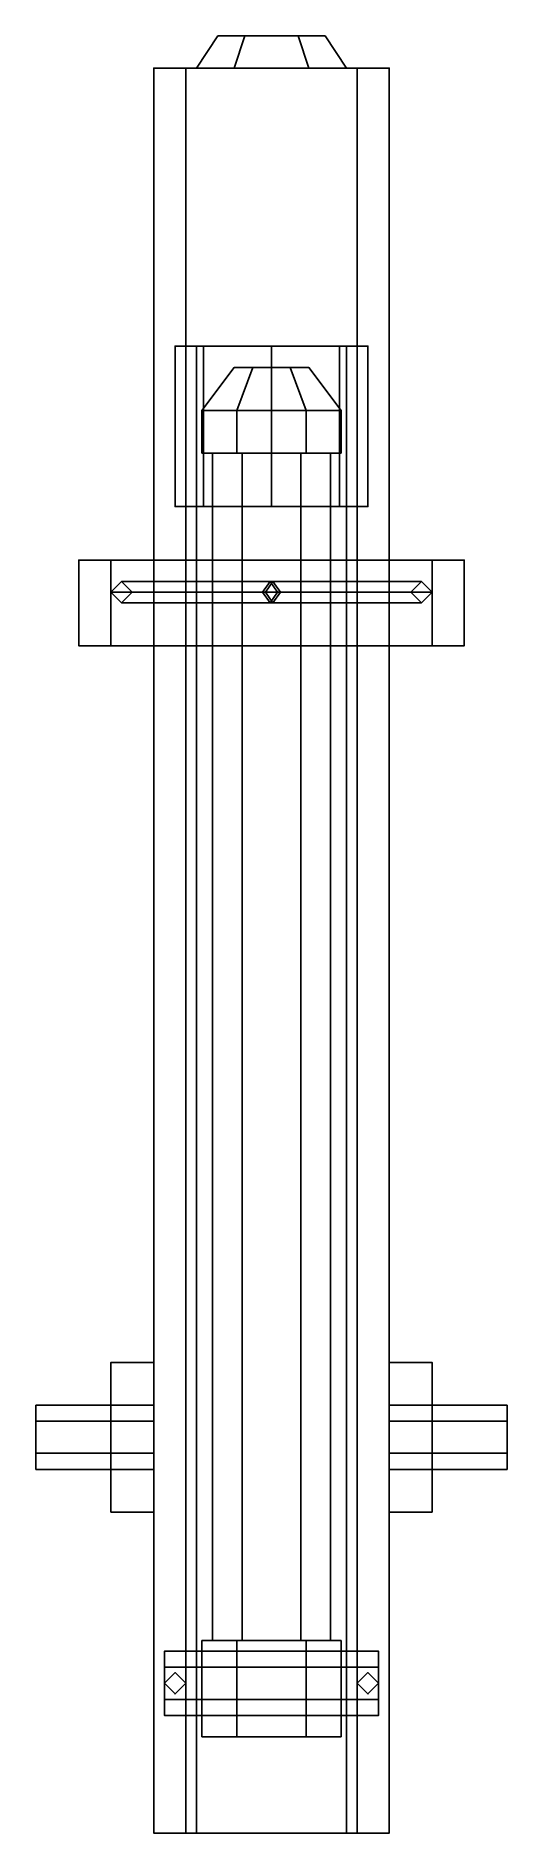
# Model space of a CAD drawing. Extents: x -0.22 to 0.22, y -0.37 to 1.31.
import ezdxf

# ---------------------------------------------------------------- set-up
doc = ezdxf.new("R2010")
doc.units = 0
doc.layers.add('SLEEVE', color=5, linetype='CONTINUOUS')

msp = doc.modelspace()

# ---------------------------------------------------------------- linework, layer by layer
at = {"layer": 'SLEEVE'}
for points in [[(-0.035, 1.28, -0.2506), (-0.07, 1.28, -0.19), (-0.05, 1.31, -0.19), (-0.025, 1.31, -0.2333)], [(-0.07, 1.28, -0.19), (-0.035, 1.28, -0.1294), (-0.025, 1.31, -0.1467), (-0.05, 1.31, -0.19)], [(-0.025, 1.31, -0.1467), (0.025, 1.31, -0.1467), (0.05, 1.31, -0.19), (-0.05, 1.31, -0.19)], [(-0.05, 1.31, -0.19), (0.05, 1.31, -0.19), (0.025, 1.31, -0.2333), (-0.025, 1.31, -0.2333)], [(0.035, 1.28, -0.2506), (-0.035, 1.28, -0.2506), (-0.025, 1.31, -0.2333), (0.025, 1.31, -0.2333)], [(-0.035, 1.28, -0.1294), (0.035, 1.28, -0.1294), (0.025, 1.31, -0.1467), (-0.025, 1.31, -0.1467)], [(0.07, 1.28, -0.19), (0.035, 1.28, -0.2506), (0.025, 1.31, -0.2333), (0.05, 1.31, -0.19)], [(0.035, 1.28, -0.1294), (0.07, 1.28, -0.19), (0.05, 1.31, -0.19), (0.025, 1.31, -0.1467)], [(-0.11, 1.28, -0.24), (-0.11, -0.37, -0.24), (-0.11, -0.37, -0.12), (-0.11, 1.28, -0.12)], [(0.11, 1.28, -0.12), (0.11, 1.28, -0.24), (-0.11, 1.28, -0.24), (-0.11, 1.28, -0.12)], [(-0.11, 1.28, -0.12), (-0.11, -0.37, -0.12), (0.11, -0.37, -0.12), (0.11, 1.28, -0.12)], [(-0.08, 1.28, -0.27), (-0.08, -0.37, -0.27), (-0.11, -0.37, -0.24), (-0.11, 1.28, -0.24)], [(0.11, 1.28, -0.24), (0.08, 1.28, -0.27), (-0.08, 1.28, -0.27), (-0.11, 1.28, -0.24)], [(0.08, 1.28, -0.27), (0.08, -0.37, -0.27), (-0.08, -0.37, -0.27), (-0.08, 1.28, -0.27)], [(0.11, -0.37, -0.24), (0.08, -0.37, -0.27), (0.08, 1.28, -0.27), (0.11, 1.28, -0.24)], [(0.11, -0.37, -0.12), (0.11, -0.37, -0.24), (0.11, 1.28, -0.24), (0.11, 1.28, -0.12)], [(-0.0636, 1.02, 0.0736), (-0.09, 1.02, 0.01), (-0.09, 0.87, 0.01), (-0.0636, 0.87, 0.0736)], [(-0.09, 1.02, 0.01), (-0.0636, 1.02, -0.0536), (-0.0636, 0.87, -0.0536), (-0.09, 0.87, 0.01)], [(0.0636, 1.02, 0.0736), (-0.09, 1.02, 0.01), (-0.0636, 1.02, 0.0736), (0, 1.02, 0.1)], [(0.09, 1.02, 0.01), (-0.0636, 1.02, -0.0536), (-0.09, 1.02, 0.01), (0.0636, 1.02, 0.0736)], [(-0.07, 1.02, -0.12), (-0.07, -0.37, -0.12), (-0.07, -0.37, -0.1), (-0.07, 1.02, -0.1)], [(-0.07, 1.02, -0.1), (-0.07, 0.87, -0.1), (-0.07, 0.87, -0.08), (-0.07, 1.02, -0.08)], [(-0.07, 1.02, -0.08), (-0.07, 0.87, -0.08), (0.07, 0.87, -0.08), (0.07, 1.02, -0.08)], [(0.07, 1.02, -0.08), (0.07, 1.02, -0.12), (-0.07, 1.02, -0.12), (-0.07, 1.02, -0.08)], [(0, 1.02, 0.1), (-0.0636, 1.02, 0.0736), (-0.0636, 0.87, 0.0736), (0, 0.87, 0.1)], [(-0.0636, 1.02, -0.0536), (0, 1.02, -0.08), (0, 0.87, -0.08), (-0.0636, 0.87, -0.0536)], [(0.0636, 1.02, -0.0536), (0, 1.02, -0.08), (-0.0636, 1.02, -0.0536), (0.09, 1.02, 0.01)], [(0.0636, 1.02, 0.0736), (0, 1.02, 0.1), (0, 0.87, 0.1), (0.0636, 0.87, 0.0736)], [(0, 1.02, -0.08), (0.0636, 1.02, -0.0536), (0.0636, 0.87, -0.0536), (0, 0.87, -0.08)], [(0.09, 1.02, 0.01), (0.0636, 1.02, 0.0736), (0.0636, 0.87, 0.0736), (0.09, 0.87, 0.01)], [(0.0636, 1.02, -0.0536), (0.09, 1.02, 0.01), (0.09, 0.87, 0.01), (0.0636, 0.87, -0.0536)], [(0.07, -0.37, -0.1), (0.07, -0.37, -0.12), (0.07, 1.02, -0.12), (0.07, 1.02, -0.1)], [(0.07, 0.87, -0.08), (0.07, 0.87, -0.1), (0.07, 1.02, -0.1), (0.07, 1.02, -0.08)], [(-0.0325, 0.96, 0.1537), (-0.065, 0.96, 0.21), (-0.035, 1, 0.21), (-0.0175, 1, 0.1797)], [(-0.065, 0.96, 0.21), (-0.0325, 0.96, 0.2663), (-0.0175, 1, 0.2403), (-0.035, 1, 0.21)], [(-0.0175, 1, 0.2403), (0.0175, 1, 0.2403), (0.035, 1, 0.21), (-0.035, 1, 0.21)], [(-0.035, 1, 0.21), (0.035, 1, 0.21), (0.0175, 1, 0.1797), (-0.0175, 1, 0.1797)], [(0.0325, 0.96, 0.1537), (-0.0325, 0.96, 0.1537), (-0.0175, 1, 0.1797), (0.0175, 1, 0.1797)], [(-0.0325, 0.96, 0.2663), (0.0325, 0.96, 0.2663), (0.0175, 1, 0.2403), (-0.0175, 1, 0.2403)], [(0.065, 0.96, 0.21), (0.0325, 0.96, 0.1537), (0.0175, 1, 0.1797), (0.035, 1, 0.21)], [(0.0325, 0.96, 0.2663), (0.065, 0.96, 0.21), (0.035, 1, 0.21), (0.0175, 1, 0.2403)], [(-0.0325, 0.96, 0.2663), (-0.065, 0.96, 0.21), (-0.065, 0.92, 0.21), (-0.0325, 0.92, 0.2663)], [(-0.065, 0.96, 0.21), (-0.0325, 0.96, 0.1537), (-0.0325, 0.92, 0.1537), (-0.065, 0.92, 0.21)], [(0.0325, 0.96, 0.2663), (-0.0325, 0.96, 0.2663), (-0.0325, 0.92, 0.2663), (0.0325, 0.92, 0.2663)], [(-0.0325, 0.96, 0.1537), (0.0325, 0.96, 0.1537), (0.0325, 0.92, 0.1537), (-0.0325, 0.92, 0.1537)], [(0.065, 0.96, 0.21), (0.0325, 0.96, 0.2663), (0.0325, 0.92, 0.2663), (0.065, 0.92, 0.21)], [(0.0325, 0.96, 0.1537), (0.065, 0.96, 0.21), (0.065, 0.92, 0.21), (0.0325, 0.92, 0.1537)], [(0.0325, 0.92, 0.2663), (-0.0325, 0.92, 0.2663), (-0.065, 0.92, 0.21), (0.065, 0.92, 0.21)], [(0.065, 0.92, 0.21), (-0.065, 0.92, 0.21), (-0.0325, 0.92, 0.1537), (0.0325, 0.92, 0.1537)], [(-0.0275, 0.92, 0.2576), (-0.055, 0.92, 0.21), (-0.055, -0.19, 0.21), (-0.0275, -0.19, 0.2576)], [(-0.055, 0.92, 0.21), (-0.0275, 0.92, 0.1624), (-0.0275, -0.19, 0.1624), (-0.055, -0.19, 0.21)], [(0.0275, 0.92, 0.2576), (-0.0275, 0.92, 0.2576), (-0.0275, -0.19, 0.2576), (0.0275, -0.19, 0.2576)], [(-0.0275, 0.92, 0.1624), (0.0275, 0.92, 0.1624), (0.0275, -0.19, 0.1624), (-0.0275, -0.19, 0.1624)], [(0.055, 0.92, 0.21), (0.0275, 0.92, 0.2576), (0.0275, -0.19, 0.2576), (0.055, -0.19, 0.21)], [(0.0275, 0.92, 0.1624), (0.055, 0.92, 0.21), (0.055, -0.19, 0.21), (0.0275, -0.19, 0.1624)], [(0.09, 0.87, 0.01), (-0.0636, 0.87, 0.0736), (-0.09, 0.87, 0.01), (0.0636, 0.87, -0.0536)], [(0.0636, 0.87, -0.0536), (-0.09, 0.87, 0.01), (-0.0636, 0.87, -0.0536), (0, 0.87, -0.08)], [(-0.07, 0.87, -0.1), (-0.07, -0.37, -0.1), (0.07, -0.37, -0.1), (0.07, 0.87, -0.1)], [(-0.07, 0.87, -0.08), (-0.07, 0.87, -0.1), (0.07, 0.87, -0.1), (0.07, 0.87, -0.08)], [(0.0636, 0.87, 0.0736), (0, 0.87, 0.1), (-0.0636, 0.87, 0.0736), (0.09, 0.87, 0.01)], [(-0.18, 0.82, -0.27), (-0.18, 0.74, -0.27), (-0.18, 0.74, -0.18), (-0.18, 0.82, -0.18)], [(0.18, 0.82, -0.18), (0.18, 0.82, -0.27), (-0.18, 0.82, -0.27), (-0.18, 0.82, -0.18)], [(-0.18, 0.82, -0.18), (-0.18, 0.74, -0.18), (0.18, 0.74, -0.18), (0.18, 0.82, -0.18)], [(-0.15, 0.82, -0.33), (-0.15, 0.74, -0.33), (-0.18, 0.74, -0.27), (-0.18, 0.82, -0.27)], [(0.18, 0.82, -0.27), (0.15, 0.82, -0.33), (-0.15, 0.82, -0.33), (-0.18, 0.82, -0.27)], [(0.15, 0.82, -0.33), (0.15, 0.74, -0.33), (-0.15, 0.74, -0.33), (-0.15, 0.82, -0.33)], [(0.18, 0.74, -0.27), (0.15, 0.74, -0.33), (0.15, 0.82, -0.33), (0.18, 0.82, -0.27)], [(0.18, 0.74, -0.18), (0.18, 0.74, -0.27), (0.18, 0.82, -0.27), (0.18, 0.82, -0.18)], [(-0.14, 0.8, 0.07), (-0.15, 0.79, 0.075), (-0.0056, 0.79, 0.2185), (0.0014, 0.8, 0.2114)], [(-0.14, 0.8, -0.18), (-0.15, 0.79, -0.18), (-0.15, 0.79, 0.075), (-0.14, 0.8, 0.07)], [(-0.15, 0.79, 0.075), (-0.14, 0.78, 0.07), (0.0014, 0.78, 0.2114), (-0.0056, 0.79, 0.2185)], [(-0.15, 0.79, -0.18), (-0.14, 0.78, -0.18), (-0.14, 0.78, 0.07), (-0.15, 0.79, 0.075)], [(-0.13, 0.79, 0.065), (-0.14, 0.8, 0.07), (0.0014, 0.8, 0.2114), (0.0085, 0.79, 0.2044)], [(-0.13, 0.79, -0.18), (-0.14, 0.8, -0.18), (-0.14, 0.8, 0.07), (-0.13, 0.79, 0.065)], [(-0.14, 0.78, 0.07), (-0.13, 0.79, 0.065), (0.0085, 0.79, 0.2044), (0.0014, 0.78, 0.2114)], [(-0.14, 0.78, -0.18), (-0.13, 0.79, -0.18), (-0.13, 0.79, 0.065), (-0.14, 0.78, 0.07)], [(0.14, 0.8, 0.07), (0.13, 0.79, 0.065), (-0.0085, 0.79, 0.2044), (-0.0014, 0.8, 0.2114)], [(0.13, 0.79, 0.065), (0.14, 0.78, 0.07), (-0.0014, 0.78, 0.2114), (-0.0085, 0.79, 0.2044)], [(0.15, 0.79, 0.075), (0.14, 0.8, 0.07), (-0.0014, 0.8, 0.2114), (0.0056, 0.79, 0.2185)], [(0.14, 0.78, 0.07), (0.15, 0.79, 0.075), (0.0056, 0.79, 0.2185), (-0.0014, 0.78, 0.2114)], [(0.14, 0.8, -0.18), (0.13, 0.79, -0.18), (0.13, 0.79, 0.065), (0.14, 0.8, 0.07)], [(0.13, 0.79, -0.18), (0.14, 0.78, -0.18), (0.14, 0.78, 0.07), (0.13, 0.79, 0.065)], [(0.15, 0.79, -0.18), (0.14, 0.8, -0.18), (0.14, 0.8, 0.07), (0.15, 0.79, 0.075)], [(0.14, 0.78, -0.18), (0.15, 0.79, -0.18), (0.15, 0.79, 0.075), (0.14, 0.78, 0.07)], [(-0.18, 0.74, -0.18), (-0.18, 0.74, -0.27), (0.18, 0.74, -0.27), (0.18, 0.74, -0.18)], [(-0.18, 0.74, -0.27), (-0.15, 0.74, -0.33), (0.15, 0.74, -0.33), (0.18, 0.74, -0.27)], [(-0.15, 0.07, -0.18), (-0.15, -0.07, -0.18), (-0.15, -0.03), (-0.15, 0.03)], [(-0.11, 0.03), (-0.11, 0.07, -0.18), (-0.15, 0.07, -0.18), (-0.15, 0.03)], [(-0.11, 0.07, -0.18), (-0.11, -0.07, -0.18), (-0.15, -0.07, -0.18), (-0.15, 0.07, -0.18)], [(0.15, 0.03), (0.15, 0.07, -0.18), (0.11, 0.07, -0.18), (0.11, 0.03)], [(0.15, 0.07, -0.18), (0.15, -0.07, -0.18), (0.11, -0.07, -0.18), (0.11, 0.07, -0.18)], [(0.15, -0.03), (0.15, -0.07, -0.18), (0.15, 0.07, -0.18), (0.15, 0.03)], [(-0.11, -0.03), (-0.11, -0.0567, -0.12), (-0.11, 0.0567, -0.12), (-0.11, 0.03)], [(0.11, 0.0567, -0.12), (0.11, -0.0567, -0.12), (0.11, -0.03), (0.11, 0.03)], [(-0.11, 0.015, 0.026), (-0.11, 0.03), (-0.22, 0.03), (-0.22, 0.015, 0.026)], [(-0.11, 0.03), (-0.11, 0.015, -0.026), (-0.22, 0.015, -0.026), (-0.22, 0.03)], [(-0.22, -0.015, 0.026), (-0.22, 0.015, 0.026), (-0.22, 0.03), (-0.22, -0.03)], [(-0.22, -0.03), (-0.22, 0.03), (-0.22, 0.015, -0.026), (-0.22, -0.015, -0.026)], [(-0.15, 0.03), (-0.15, -0.03), (-0.11, -0.03), (-0.11, 0.03)], [(-0.11, -0.03), (-0.11, 0.03), (-0.11, 0.015, 0.026), (-0.11, -0.015, 0.026)], [(-0.11, -0.015, -0.026), (-0.11, 0.015, -0.026), (-0.11, 0.03), (-0.11, -0.03)], [(0.11, -0.03), (0.11, 0.03), (0.11, 0.015, -0.026), (0.11, -0.015, -0.026)], [(0.22, 0.03), (0.22, 0.015, -0.026), (0.11, 0.015, -0.026), (0.11, 0.03)], [(0.11, -0.015, 0.026), (0.11, 0.015, 0.026), (0.11, 0.03), (0.11, -0.03)], [(0.22, 0.015, 0.026), (0.22, 0.03), (0.11, 0.03), (0.11, 0.015, 0.026)], [(0.11, 0.03), (0.11, -0.03), (0.15, -0.03), (0.15, 0.03)], [(0.22, -0.015, -0.026), (0.22, 0.015, -0.026), (0.22, 0.03), (0.22, -0.03)], [(0.22, -0.03), (0.22, 0.03), (0.22, 0.015, 0.026), (0.22, -0.015, 0.026)], [(-0.11, -0.015, 0.026), (-0.11, 0.015, 0.026), (-0.22, 0.015, 0.026), (-0.22, -0.015, 0.026)], [(-0.11, 0.015, -0.026), (-0.11, -0.015, -0.026), (-0.22, -0.015, -0.026), (-0.22, 0.015, -0.026)], [(0.22, 0.015, -0.026), (0.22, -0.015, -0.026), (0.11, -0.015, -0.026), (0.11, 0.015, -0.026)], [(0.22, -0.015, 0.026), (0.22, 0.015, 0.026), (0.11, 0.015, 0.026), (0.11, -0.015, 0.026)], [(-0.11, -0.03), (-0.11, -0.015, 0.026), (-0.22, -0.015, 0.026), (-0.22, -0.03)], [(-0.11, -0.015, -0.026), (-0.11, -0.03), (-0.22, -0.03), (-0.22, -0.015, -0.026)], [(0.22, -0.015, -0.026), (0.22, -0.03), (0.11, -0.03), (0.11, -0.015, -0.026)], [(0.22, -0.03), (0.22, -0.015, 0.026), (0.11, -0.015, 0.026), (0.11, -0.03)], [(-0.15, -0.03), (-0.15, -0.07, -0.18), (-0.11, -0.07, -0.18), (-0.11, -0.03)], [(0.11, -0.03), (0.11, -0.07, -0.18), (0.15, -0.07, -0.18), (0.15, -0.03)], [(0.1, -0.215, 0.236), (0.1, -0.2, 0.21), (-0.1, -0.2, 0.21), (-0.1, -0.215, 0.236)], [(0.1, -0.2, 0.21), (0.1, -0.215, 0.184), (-0.1, -0.215, 0.184), (-0.1, -0.2, 0.21)], [(-0.1, -0.245, 0.236), (-0.1, -0.215, 0.236), (-0.1, -0.2, 0.21), (-0.1, -0.26, 0.21)], [(-0.1, -0.26, 0.21), (-0.1, -0.2, 0.21), (-0.1, -0.215, 0.184), (-0.1, -0.245, 0.184)], [(-0.065, -0.19, 0.21), (-0.0325, -0.19, 0.1537), (-0.0325, -0.28, 0.1537), (-0.065, -0.28, 0.21)], [(-0.0325, -0.19, 0.2663), (-0.065, -0.19, 0.21), (-0.065, -0.28, 0.21), (-0.0325, -0.28, 0.2663)], [(0.065, -0.19, 0.21), (-0.065, -0.19, 0.21), (-0.0325, -0.19, 0.2663), (0.0325, -0.19, 0.2663)], [(0.0325, -0.19, 0.1537), (-0.0325, -0.19, 0.1537), (-0.065, -0.19, 0.21), (0.065, -0.19, 0.21)], [(-0.0325, -0.19, 0.1537), (0.0325, -0.19, 0.1537), (0.0325, -0.28, 0.1537), (-0.0325, -0.28, 0.1537)], [(0.0325, -0.19, 0.2663), (-0.0325, -0.19, 0.2663), (-0.0325, -0.28, 0.2663), (0.0325, -0.28, 0.2663)], [(0.0325, -0.19, 0.1537), (0.065, -0.19, 0.21), (0.065, -0.28, 0.21), (0.0325, -0.28, 0.1537)], [(0.065, -0.19, 0.21), (0.0325, -0.19, 0.2663), (0.0325, -0.28, 0.2663), (0.065, -0.28, 0.21)], [(0.1, -0.26, 0.21), (0.1, -0.2, 0.21), (0.1, -0.215, 0.236), (0.1, -0.245, 0.236)], [(0.1, -0.245, 0.184), (0.1, -0.215, 0.184), (0.1, -0.2, 0.21), (0.1, -0.26, 0.21)], [(0.1, -0.245, 0.236), (0.1, -0.215, 0.236), (-0.1, -0.215, 0.236), (-0.1, -0.245, 0.236)], [(0.1, -0.215, 0.184), (0.1, -0.245, 0.184), (-0.1, -0.245, 0.184), (-0.1, -0.215, 0.184)], [(-0.09, -0.22, -0.12), (-0.1, -0.23, -0.12), (-0.1, -0.23, 0.19), (-0.09, -0.22, 0.19)], [(-0.1, -0.23, -0.12), (-0.09, -0.24, -0.12), (-0.09, -0.24, 0.19), (-0.1, -0.23, 0.19)], [(-0.08, -0.23, -0.12), (-0.09, -0.22, -0.12), (-0.09, -0.22, 0.19), (-0.08, -0.23, 0.19)], [(-0.09, -0.24, -0.12), (-0.08, -0.23, -0.12), (-0.08, -0.23, 0.19), (-0.09, -0.24, 0.19)], [(0.09, -0.22, -0.12), (0.08, -0.23, -0.12), (0.08, -0.23, 0.19), (0.09, -0.22, 0.19)], [(0.08, -0.23, -0.12), (0.09, -0.24, -0.12), (0.09, -0.24, 0.19), (0.08, -0.23, 0.19)], [(0.1, -0.23, -0.12), (0.09, -0.22, -0.12), (0.09, -0.22, 0.19), (0.1, -0.23, 0.19)], [(0.09, -0.24, -0.12), (0.1, -0.23, -0.12), (0.1, -0.23, 0.19), (0.09, -0.24, 0.19)], [(0.1, -0.26, 0.21), (0.1, -0.245, 0.236), (-0.1, -0.245, 0.236), (-0.1, -0.26, 0.21)], [(0.1, -0.245, 0.184), (0.1, -0.26, 0.21), (-0.1, -0.26, 0.21), (-0.1, -0.245, 0.184)], [(0.065, -0.28, 0.21), (-0.065, -0.28, 0.21), (-0.0325, -0.28, 0.1537), (0.0325, -0.28, 0.1537)], [(0.0325, -0.28, 0.2663), (-0.0325, -0.28, 0.2663), (-0.065, -0.28, 0.21), (0.065, -0.28, 0.21)]]:
    msp.add_3dface(points, dxfattribs=at)

doc.saveas('drawing.dxf')
